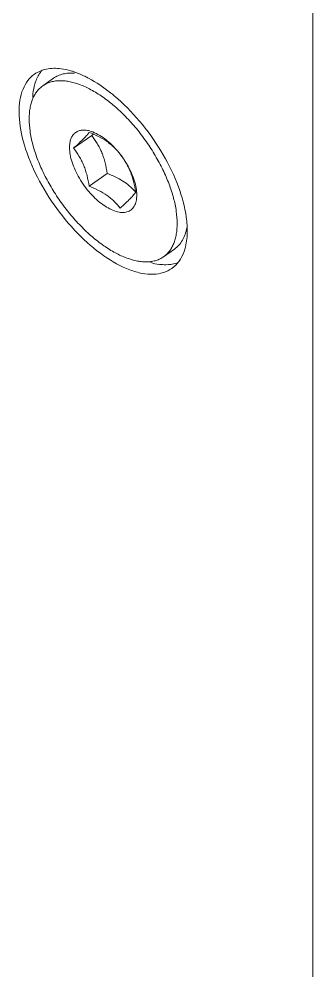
# Model space of a CAD drawing. Header units: millimetres. Extents: x 1177 to 2365, y 93 to 933.
# Drawn here: x 2131.5 to 2148.5, y 534.5 to 589.5 of the extents above; entities that cross this region are included whole.
import ezdxf

# ---------------------------------------------------------------- set-up
doc = ezdxf.new("R2010")
doc.units = ezdxf.units.MM
doc.header["$LTSCALE"] = 0.1
doc.layers.get('0').update_dxf_attribs({"lineweight": 13})

msp = doc.modelspace()

# ---------------------------------------------------------------- linework, layer by layer
for p, q in [((2148.501, 703.983), (2148.502, 463.873)), ((2132.886, 585.663), (2133.509, 586.103)), ((2132.886, 585.663), (2133.509, 586.103)), ((2135.715, 582.794), (2134.669, 582.054)), ((2135.715, 582.794), (2134.669, 582.054)), ((2137.166, 581.939), (2137.163, 581.942)), ((2137.166, 581.939), (2137.163, 581.942)), ((2137.168, 581.943), (2137.166, 581.945)), ((2137.168, 581.943), (2137.166, 581.945)), ((2136.613, 580.603), (2135.567, 579.863)), ((2136.613, 580.603), (2135.567, 579.863)), ((2139.872, 575.783), (2140.495, 576.223)), ((2139.872, 575.783), (2140.495, 576.223))]:
    msp.add_line(p, q)
for centre, radius, start, end in [((2116.123, 604.358), 29.135, 312.2565, 312.4969), ((2116.123, 604.358), 29.135, 312.2565, 312.4969), ((2133.132, 578.436), 5.347, 38.7155, 40.9792), ((2133.132, 578.436), 5.347, 38.7155, 40.9792), ((2133.061, 578.379), 5.437, 37.7063, 38.7174), ((2133.061, 578.379), 5.437, 37.7063, 38.7174), ((2133.018, 578.346), 5.492, 34.7986, 37.7056), ((2133.018, 578.346), 5.492, 34.7986, 37.7056), ((2133.025, 578.351), 5.483, 34.239, 34.7997), ((2133.025, 578.351), 5.483, 34.239, 34.7997), ((2133.074, 578.383), 5.424, 30.4883, 34.2495), ((2133.074, 578.383), 5.424, 30.4883, 34.2495), ((2135.37, 576.985), 3.84, 41.1531, 42.2785), ((2135.37, 576.985), 3.84, 41.1531, 42.2785), ((2136.282, 577.285), 4.959, 0.0124, 1.8784), ((2136.282, 577.285), 4.959, 0.0124, 1.8784), ((2139.964, 578.027), 2.708, 266.6909, 271.0748), ((2139.964, 578.027), 2.708, 266.6909, 271.0748)]:
    msp.add_arc(centre, radius, start, end)
for points, knots in [([(2132.41, 586.337), (2132.265, 586.234), (2131.997, 585.973), (2131.603, 585.254), (2131.518, 584.604), (2131.518, 584.161)], [0, 0, 0, 0, 0.219114, 0.453005, 1, 1, 1, 1]), ([(2132.41, 586.337), (2132.265, 586.234), (2131.997, 585.973), (2131.603, 585.254), (2131.518, 584.604), (2131.518, 584.161)], [0, 0, 0, 0, 0.219114, 0.453005, 1, 1, 1, 1]), ([(2133.949, 586.652), (2133.669, 586.688), (2133.125, 586.689), (2132.615, 586.482), (2132.41, 586.337)], [0, 0, 0, 0, 0.528855, 1, 1, 1, 1]), ([(2133.949, 586.652), (2133.669, 586.688), (2133.125, 586.689), (2132.615, 586.482), (2132.41, 586.337)], [0, 0, 0, 0, 0.528855, 1, 1, 1, 1]), ([(2132.437, 585.775), (2132.449, 585.812), (2132.494, 585.955), (2132.552, 586.095), (2132.603, 586.194)], [0, 0, 0, 0, 0.257808, 1, 1, 1, 1]), ([(2132.437, 585.775), (2132.449, 585.812), (2132.494, 585.955), (2132.552, 586.095), (2132.603, 586.194)], [0, 0, 0, 0, 0.257808, 1, 1, 1, 1]), ([(2132.603, 586.194), (2132.62, 586.229), (2132.692, 586.361), (2132.778, 586.486), (2132.85, 586.573)], [0, 0, 0, 0, 0.256529, 1, 1, 1, 1]), ([(2132.603, 586.194), (2132.62, 586.229), (2132.692, 586.361), (2132.778, 586.486), (2132.85, 586.573)], [0, 0, 0, 0, 0.256529, 1, 1, 1, 1]), ([(2134.725, 586.395), (2134.61, 586.404), (2134.387, 586.407), (2134.063, 586.36), (2133.767, 586.261), (2133.59, 586.161), (2133.509, 586.103)], [0, 0, 0, 0, 0.27076, 0.524388, 0.765511, 1, 1, 1, 1]), ([(2134.725, 586.395), (2134.61, 586.404), (2134.387, 586.407), (2134.063, 586.36), (2133.767, 586.261), (2133.59, 586.161), (2133.509, 586.103)], [0, 0, 0, 0, 0.27076, 0.524388, 0.765511, 1, 1, 1, 1]), ([(2134.705, 586.471), (2134.64, 586.493), (2134.393, 586.571), (2134.138, 586.627), (2133.949, 586.652)], [0, 0, 0, 0, 0.262178, 1, 1, 1, 1]), ([(2134.705, 586.471), (2134.64, 586.493), (2134.393, 586.571), (2134.138, 586.627), (2133.949, 586.652)], [0, 0, 0, 0, 0.262178, 1, 1, 1, 1]), ([(2135.535, 586.108), (2135.466, 586.145), (2135.196, 586.282), (2134.916, 586.399), (2134.705, 586.471)], [0, 0, 0, 0, 0.261055, 1, 1, 1, 1]), ([(2135.535, 586.108), (2135.466, 586.145), (2135.196, 586.282), (2134.916, 586.399), (2134.705, 586.471)], [0, 0, 0, 0, 0.261055, 1, 1, 1, 1]), ([(2132.101, 583.748), (2132.101, 583.955), (2132.123, 584.259), (2132.209, 584.643), (2132.296, 584.9), (2132.407, 585.132), (2132.543, 585.338), (2132.702, 585.517), (2132.823, 585.618), (2132.886, 585.663)], [0, 0, 0, 0, 0.289417, 0.42228, 0.547849, 0.667052, 0.7811, 0.891496, 1, 1, 1, 1]), ([(2132.101, 583.748), (2132.101, 583.955), (2132.123, 584.259), (2132.209, 584.643), (2132.296, 584.9), (2132.407, 585.132), (2132.543, 585.338), (2132.702, 585.517), (2132.823, 585.618), (2132.886, 585.663)], [0, 0, 0, 0, 0.289417, 0.42228, 0.547849, 0.667052, 0.7811, 0.891496, 1, 1, 1, 1]), ([(2132.305, 584.995), (2132.309, 585.065), (2132.332, 585.327), (2132.382, 585.588), (2132.437, 585.775)], [0, 0, 0, 0, 0.26266, 1, 1, 1, 1]), ([(2132.305, 584.995), (2132.309, 585.065), (2132.332, 585.327), (2132.382, 585.588), (2132.437, 585.775)], [0, 0, 0, 0, 0.26266, 1, 1, 1, 1]), ([(2132.886, 585.663), (2132.952, 585.709), (2133.091, 585.792), (2133.319, 585.883), (2133.566, 585.941), (2133.831, 585.967), (2134.111, 585.959), (2134.514, 585.905), (2135.048, 585.749), (2135.701, 585.444), (2136.37, 585.025), (2137.039, 584.501), (2137.692, 583.885), (2138.313, 583.191), (2138.887, 582.437), (2139.4, 581.642), (2139.839, 580.824), (2140.193, 580.003), (2140.454, 579.2), (2140.616, 578.435), (2140.657, 577.936), (2140.657, 577.698)], [0, 0, 0, 0, 0.019149, 0.038649, 0.058825, 0.079954, 0.102257, 0.125894, 0.177492, 0.23509, 0.298376, 0.366617, 0.438787, 0.513656, 0.589869, 0.666009, 0.740665, 0.812489, 0.88027, 0.943005, 1, 1, 1, 1]), ([(2132.886, 585.663), (2132.952, 585.709), (2133.091, 585.792), (2133.319, 585.883), (2133.566, 585.941), (2133.831, 585.967), (2134.111, 585.959), (2134.514, 585.905), (2135.048, 585.749), (2135.701, 585.444), (2136.37, 585.025), (2137.039, 584.501), (2137.692, 583.885), (2138.313, 583.191), (2138.887, 582.437), (2139.4, 581.642), (2139.839, 580.824), (2140.193, 580.003), (2140.454, 579.2), (2140.616, 578.435), (2140.657, 577.936), (2140.657, 577.698)], [0, 0, 0, 0, 0.019149, 0.038649, 0.058825, 0.079954, 0.102257, 0.125894, 0.177492, 0.23509, 0.298376, 0.366617, 0.438787, 0.513656, 0.589869, 0.666009, 0.740665, 0.812489, 0.88027, 0.943005, 1, 1, 1, 1]), ([(2137.223, 584.914), (2137.086, 585.035), (2136.558, 585.478), (2135.983, 585.87), (2135.535, 586.108)], [0, 0, 0, 0, 0.265033, 1, 1, 1, 1]), ([(2137.223, 584.914), (2137.086, 585.035), (2136.558, 585.478), (2135.983, 585.87), (2135.535, 586.108)], [0, 0, 0, 0, 0.265033, 1, 1, 1, 1]), ([(2141.183, 578.072), (2141.099, 578.672), (2140.753, 579.921), (2139.883, 581.723), (2138.701, 583.438), (2137.738, 584.459), (2137.223, 584.914)], [0, 0, 0, 0, 0.225858, 0.479239, 0.743591, 1, 1, 1, 1]), ([(2141.183, 578.072), (2141.099, 578.672), (2140.753, 579.921), (2139.883, 581.723), (2138.701, 583.438), (2137.738, 584.459), (2137.223, 584.914)], [0, 0, 0, 0, 0.225858, 0.479239, 0.743591, 1, 1, 1, 1]), ([(2131.518, 584.161), (2131.518, 583.595), (2131.723, 582.37), (2132.428, 580.555), (2133.497, 578.751), (2134.831, 577.128), (2136.304, 575.839), (2137.605, 575.097), (2138.6, 574.805), (2139.259, 574.745), (2139.854, 574.836), (2140.2, 575.004), (2140.349, 575.11)], [0, 0, 0, 0, 0.119629, 0.259294, 0.410156, 0.561319, 0.701758, 0.82256, 0.874234, 0.920158, 0.961427, 1, 1, 1, 1]), ([(2131.518, 584.161), (2131.518, 583.595), (2131.723, 582.37), (2132.428, 580.555), (2133.497, 578.751), (2134.831, 577.128), (2136.304, 575.839), (2137.605, 575.097), (2138.6, 574.805), (2139.259, 574.745), (2139.854, 574.836), (2140.2, 575.004), (2140.349, 575.11)], [0, 0, 0, 0, 0.119629, 0.259294, 0.410156, 0.561319, 0.701758, 0.82256, 0.874234, 0.920158, 0.961427, 1, 1, 1, 1]), ([(2139.872, 575.783), (2139.807, 575.737), (2139.668, 575.655), (2139.44, 575.564), (2139.192, 575.505), (2138.928, 575.48), (2138.648, 575.487), (2138.245, 575.542), (2137.711, 575.698), (2137.057, 576.002), (2136.388, 576.421), (2135.719, 576.945), (2135.066, 577.562), (2134.445, 578.255), (2133.871, 579.009), (2133.359, 579.805), (2132.92, 580.623), (2132.566, 581.443), (2132.304, 582.246), (2132.142, 583.012), (2132.101, 583.511), (2132.101, 583.748)], [0, 0, 0, 0, 0.019149, 0.038649, 0.058825, 0.079954, 0.102257, 0.125894, 0.177492, 0.23509, 0.298376, 0.366617, 0.438787, 0.513656, 0.589869, 0.666009, 0.740665, 0.812489, 0.88027, 0.943005, 1, 1, 1, 1]), ([(2139.872, 575.783), (2139.807, 575.737), (2139.668, 575.655), (2139.44, 575.564), (2139.192, 575.505), (2138.928, 575.48), (2138.648, 575.487), (2138.245, 575.542), (2137.711, 575.698), (2137.057, 576.002), (2136.388, 576.421), (2135.719, 576.945), (2135.066, 577.562), (2134.445, 578.255), (2133.871, 579.009), (2133.359, 579.805), (2132.92, 580.623), (2132.566, 581.443), (2132.304, 582.246), (2132.142, 583.012), (2132.101, 583.511), (2132.101, 583.748)], [0, 0, 0, 0, 0.019149, 0.038649, 0.058825, 0.079954, 0.102257, 0.125894, 0.177492, 0.23509, 0.298376, 0.366617, 0.438787, 0.513656, 0.589869, 0.666009, 0.740665, 0.812489, 0.88027, 0.943005, 1, 1, 1, 1]), ([(2135.589, 583.059), (2135.508, 583.08), (2135.351, 583.109), (2135.122, 583.105), (2134.917, 583.049), (2134.741, 582.942), (2134.603, 582.787), (2134.504, 582.59), (2134.446, 582.355), (2134.435, 582.187), (2134.435, 582.098)], [0, 0, 0, 0, 0.13896, 0.264025, 0.378766, 0.488706, 0.600489, 0.72029, 0.852666, 1, 1, 1, 1]), ([(2135.589, 583.059), (2135.508, 583.08), (2135.351, 583.109), (2135.122, 583.105), (2134.917, 583.049), (2134.741, 582.942), (2134.603, 582.787), (2134.504, 582.59), (2134.446, 582.355), (2134.435, 582.187), (2134.435, 582.098)], [0, 0, 0, 0, 0.13896, 0.264025, 0.378766, 0.488706, 0.600489, 0.72029, 0.852666, 1, 1, 1, 1]), ([(2135.567, 582.974), (2135.53, 582.92), (2135.431, 582.795), (2135.237, 582.589), (2134.976, 582.336), (2134.777, 582.153), (2134.669, 582.054)], [0, 0, 0, 0, 0.153003, 0.370385, 0.657773, 1, 1, 1, 1]), ([(2135.567, 582.974), (2135.53, 582.92), (2135.431, 582.795), (2135.237, 582.589), (2134.976, 582.336), (2134.777, 582.153), (2134.669, 582.054)], [0, 0, 0, 0, 0.153003, 0.370385, 0.657773, 1, 1, 1, 1]), ([(2137.363, 581.704), (2137.257, 581.84), (2137.084, 582.037), (2136.822, 582.274), (2136.527, 582.501), (2136.111, 582.747), (2135.752, 582.902), (2135.567, 582.974)], [0, 0, 0, 0, 0.231544, 0.351612, 0.475091, 0.732117, 1, 1, 1, 1]), ([(2137.363, 581.704), (2137.257, 581.84), (2137.084, 582.037), (2136.822, 582.274), (2136.527, 582.501), (2136.111, 582.747), (2135.752, 582.902), (2135.567, 582.974)], [0, 0, 0, 0, 0.231544, 0.351612, 0.475091, 0.732117, 1, 1, 1, 1]), ([(2137.166, 581.945), (2137.045, 582.085), (2136.796, 582.342), (2136.397, 582.669), (2135.998, 582.914), (2135.722, 583.024), (2135.589, 583.059)], [0, 0, 0, 0, 0.283113, 0.548501, 0.788988, 1, 1, 1, 1]), ([(2137.166, 581.945), (2137.045, 582.085), (2136.796, 582.342), (2136.397, 582.669), (2135.998, 582.914), (2135.722, 583.024), (2135.589, 583.059)], [0, 0, 0, 0, 0.283113, 0.548501, 0.788988, 1, 1, 1, 1]), ([(2136.613, 580.603), (2136.583, 580.809), (2136.525, 581.115), (2136.411, 581.512), (2136.307, 581.796), (2136.184, 582.068), (2135.997, 582.407), (2135.832, 582.644), (2135.715, 582.794)], [0, 0, 0, 0, 0.260883, 0.389245, 0.515674, 0.63991, 0.761917, 1, 1, 1, 1]), ([(2136.613, 580.603), (2136.583, 580.809), (2136.525, 581.115), (2136.411, 581.512), (2136.307, 581.796), (2136.184, 582.068), (2135.997, 582.407), (2135.832, 582.644), (2135.715, 582.794)], [0, 0, 0, 0, 0.260883, 0.389245, 0.515674, 0.63991, 0.761917, 1, 1, 1, 1]), ([(2134.435, 582.098), (2134.435, 581.962), (2134.464, 581.674), (2134.578, 581.234), (2134.758, 580.774), (2134.999, 580.312), (2135.292, 579.866), (2135.625, 579.451), (2135.986, 579.084), (2136.362, 578.779), (2136.738, 578.546), (2137.052, 578.414), (2137.291, 578.357), (2137.456, 578.339), (2137.61, 578.343), (2137.753, 578.371), (2137.884, 578.422), (2137.999, 578.496), (2138.099, 578.592), (2138.211, 578.752), (2138.283, 578.95), (2138.318, 579.168), (2138.324, 579.287), (2138.324, 579.348)], [0, 0, 0, 0, 0.061235, 0.129852, 0.204517, 0.283364, 0.364218, 0.444756, 0.522683, 0.595886, 0.662619, 0.721733, 0.748357, 0.773095, 0.796141, 0.817805, 0.838519, 0.858811, 0.87926, 0.900425, 0.946581, 0.97233, 1, 1, 1, 1]), ([(2134.435, 582.098), (2134.435, 581.962), (2134.464, 581.674), (2134.578, 581.234), (2134.758, 580.774), (2134.999, 580.312), (2135.292, 579.866), (2135.625, 579.451), (2135.986, 579.084), (2136.362, 578.779), (2136.738, 578.546), (2137.052, 578.414), (2137.291, 578.357), (2137.456, 578.339), (2137.61, 578.343), (2137.753, 578.371), (2137.884, 578.422), (2137.999, 578.496), (2138.099, 578.592), (2138.211, 578.752), (2138.283, 578.95), (2138.318, 579.168), (2138.324, 579.287), (2138.324, 579.348)], [0, 0, 0, 0, 0.061235, 0.129852, 0.204517, 0.283364, 0.364218, 0.444756, 0.522683, 0.595886, 0.662619, 0.721733, 0.748357, 0.773095, 0.796141, 0.817805, 0.838519, 0.858811, 0.87926, 0.900425, 0.946581, 0.97233, 1, 1, 1, 1]), ([(2134.669, 582.054), (2134.785, 581.904), (2134.95, 581.667), (2135.137, 581.328), (2135.261, 581.057), (2135.365, 580.772), (2135.478, 580.376), (2135.536, 580.069), (2135.567, 579.863)], [0, 0, 0, 0, 0.238083, 0.360089, 0.484325, 0.610755, 0.739117, 1, 1, 1, 1]), ([(2134.669, 582.054), (2134.785, 581.904), (2134.95, 581.667), (2135.137, 581.328), (2135.261, 581.057), (2135.365, 580.772), (2135.478, 580.376), (2135.536, 580.069), (2135.567, 579.863)], [0, 0, 0, 0, 0.238083, 0.360089, 0.484325, 0.610755, 0.739117, 1, 1, 1, 1]), ([(2138.261, 579.514), (2138.231, 579.72), (2138.173, 580.026), (2138.059, 580.422), (2137.955, 580.707), (2137.832, 580.978), (2137.645, 581.317), (2137.48, 581.554), (2137.363, 581.704)], [0, 0, 0, 0, 0.260883, 0.389245, 0.515675, 0.639911, 0.761917, 1, 1, 1, 1]), ([(2138.261, 579.514), (2138.231, 579.72), (2138.173, 580.026), (2138.059, 580.422), (2137.955, 580.707), (2137.832, 580.978), (2137.645, 581.317), (2137.48, 581.554), (2137.363, 581.704)], [0, 0, 0, 0, 0.260883, 0.389245, 0.515675, 0.639911, 0.761917, 1, 1, 1, 1]), ([(2138.324, 579.348), (2138.324, 579.485), (2138.294, 579.775), (2138.18, 580.218), (2137.997, 580.68), (2137.838, 580.984), (2137.749, 581.135)], [0, 0, 0, 0, 0.216021, 0.45819, 0.721741, 1, 1, 1, 1]), ([(2138.324, 579.348), (2138.324, 579.485), (2138.294, 579.775), (2138.18, 580.218), (2137.997, 580.68), (2137.838, 580.984), (2137.749, 581.135)], [0, 0, 0, 0, 0.216021, 0.45819, 0.721741, 1, 1, 1, 1]), ([(2138.211, 579.569), (2138.11, 579.68), (2137.89, 579.894), (2137.509, 580.174), (2137.078, 580.41), (2136.771, 580.541), (2136.613, 580.603)], [0, 0, 0, 0, 0.233917, 0.478986, 0.735235, 1, 1, 1, 1]), ([(2138.211, 579.569), (2138.11, 579.68), (2137.89, 579.894), (2137.509, 580.174), (2137.078, 580.41), (2136.771, 580.541), (2136.613, 580.603)], [0, 0, 0, 0, 0.233917, 0.478986, 0.735235, 1, 1, 1, 1]), ([(2135.567, 579.863), (2135.752, 579.791), (2136.111, 579.635), (2136.527, 579.39), (2136.822, 579.163), (2137.084, 578.926), (2137.257, 578.729), (2137.363, 578.593)], [0, 0, 0, 0, 0.267883, 0.524909, 0.648388, 0.768456, 1, 1, 1, 1]), ([(2135.567, 579.863), (2135.752, 579.791), (2136.111, 579.635), (2136.527, 579.39), (2136.822, 579.163), (2137.084, 578.926), (2137.257, 578.729), (2137.363, 578.593)], [0, 0, 0, 0, 0.267883, 0.524909, 0.648388, 0.768456, 1, 1, 1, 1]), ([(2137.363, 578.593), (2137.472, 578.692), (2137.671, 578.875), (2137.932, 579.128), (2138.125, 579.334), (2138.224, 579.459), (2138.261, 579.514)], [0, 0, 0, 0, 0.342226, 0.629615, 0.846997, 1, 1, 1, 1]), ([(2137.363, 578.593), (2137.472, 578.692), (2137.671, 578.875), (2137.932, 579.128), (2138.125, 579.334), (2138.224, 579.459), (2138.261, 579.514)], [0, 0, 0, 0, 0.342226, 0.629615, 0.846997, 1, 1, 1, 1]), ([(2141.238, 577.447), (2141.236, 577.498), (2141.226, 577.707), (2141.205, 577.915), (2141.183, 578.072)], [0, 0, 0, 0, 0.242221, 1, 1, 1, 1]), ([(2141.238, 577.447), (2141.236, 577.498), (2141.226, 577.707), (2141.205, 577.915), (2141.183, 578.072)], [0, 0, 0, 0, 0.242221, 1, 1, 1, 1]), ([(2140.657, 577.698), (2140.657, 577.491), (2140.636, 577.187), (2140.55, 576.803), (2140.463, 576.547), (2140.351, 576.314), (2140.216, 576.108), (2140.057, 575.929), (2139.936, 575.828), (2139.872, 575.783)], [0, 0, 0, 0, 0.289417, 0.42228, 0.547849, 0.667052, 0.7811, 0.891496, 1, 1, 1, 1]), ([(2140.657, 577.698), (2140.657, 577.491), (2140.636, 577.187), (2140.55, 576.803), (2140.463, 576.547), (2140.351, 576.314), (2140.216, 576.108), (2140.057, 575.929), (2139.936, 575.828), (2139.872, 575.783)], [0, 0, 0, 0, 0.289417, 0.42228, 0.547849, 0.667052, 0.7811, 0.891496, 1, 1, 1, 1]), ([(2140.495, 576.223), (2140.587, 576.289), (2140.76, 576.443), (2140.968, 576.732), (2141.125, 577.076), (2141.192, 577.327), (2141.218, 577.459)], [0, 0, 0, 0, 0.230928, 0.470152, 0.724759, 1, 1, 1, 1]), ([(2140.495, 576.223), (2140.587, 576.289), (2140.76, 576.443), (2140.968, 576.732), (2141.125, 577.076), (2141.192, 577.327), (2141.218, 577.459)], [0, 0, 0, 0, 0.230928, 0.470152, 0.724759, 1, 1, 1, 1]), ([(2141.051, 576.076), (2141.083, 576.165), (2141.201, 576.558), (2141.241, 576.971), (2141.241, 577.286)], [0, 0, 0, 0, 0.231866, 1, 1, 1, 1]), ([(2141.051, 576.076), (2141.083, 576.165), (2141.201, 576.558), (2141.241, 576.971), (2141.241, 577.286)], [0, 0, 0, 0, 0.231866, 1, 1, 1, 1]), ([(2140.349, 575.11), (2140.507, 575.222), (2140.797, 575.513), (2140.98, 575.879), (2141.051, 576.076)], [0, 0, 0, 0, 0.480979, 1, 1, 1, 1]), ([(2140.349, 575.11), (2140.507, 575.222), (2140.797, 575.513), (2140.98, 575.879), (2141.051, 576.076)], [0, 0, 0, 0, 0.480979, 1, 1, 1, 1]), ([(2139.807, 575.324), (2139.751, 575.327), (2139.517, 575.347), (2139.285, 575.394), (2139.112, 575.44)], [0, 0, 0, 0, 0.238894, 1, 1, 1, 1]), ([(2139.807, 575.324), (2139.751, 575.327), (2139.517, 575.347), (2139.285, 575.394), (2139.112, 575.44)], [0, 0, 0, 0, 0.238894, 1, 1, 1, 1]), ([(2140.741, 575.455), (2140.685, 575.433), (2140.451, 575.356), (2140.202, 575.323), (2140.015, 575.32)], [0, 0, 0, 0, 0.2405, 1, 1, 1, 1]), ([(2140.741, 575.455), (2140.685, 575.433), (2140.451, 575.356), (2140.202, 575.323), (2140.015, 575.32)], [0, 0, 0, 0, 0.2405, 1, 1, 1, 1])]:
    msp.add_open_spline(points, degree=3, knots=knots)

doc.saveas('drawing.dxf')
